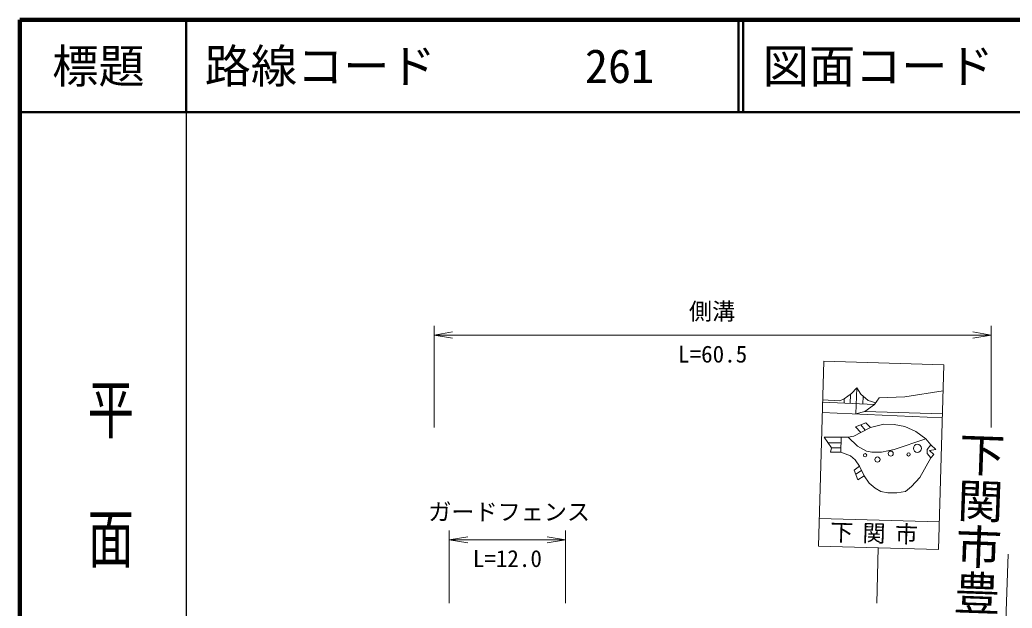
# Model space of a CAD drawing. Units: millimetres, scale not verified. Extents: x 40000 to 680000, y 20000 to 380000.
# Drawn here: x 40000 to 147372, y 316357 to 380000 of the extents above; entities that cross this region are included whole.
import ezdxf
from ezdxf.enums import TextEntityAlignment as Align

# ---------------------------------------------------------------- set-up
doc = ezdxf.new("R2010")
doc.units = ezdxf.units.MM
doc.header["$LTSCALE"] = 1000
doc.linetypes.add('CHAIN', pattern=[18.5, 12, -1.5, 3.5, -1.5])
for name, color, linetype, lineweight in [('M-BMK', 2, 'CHAIN', 13), ('M-STR-HTXT', 7, 'Continuous', 13), ('M-STR-STRC', 7, 'Continuous', 13), ('M-TTL', 2, 'Continuous', 140), ('M-TTL-BAND', 7, 'Continuous', 25), ('M-TTL-LINE', 7, 'Continuous', 50)]:
    doc.layers.add(name, color=color, linetype=linetype, lineweight=lineweight)
doc.layers.add('M-BMK-HTXT', color=7, linetype='Continuous')
doc.layers.add('M-TTL-TXT', color=7, linetype='Continuous')
doc.styles.add('@ＭＳ ゴシック', font='')
doc.styles.add('ＭＳ ゴシック', font='')
doc.styles.get('@ＭＳ ゴシック').set_extended_font_data('@MS Gothic')
doc.styles.get('ＭＳ ゴシック').set_extended_font_data('MS Gothic')

# ---------------------------------------------------------------- blocks, each defined once
blk = doc.blocks.new('open_arrow')
at = {"color": 0, "linetype": 'Continuous', "lineweight": -2}
blk.add_lwpolyline([(7.5, 1.25), (0, 0), (7.5, -1.25)], dxfattribs=at)

msp = doc.modelspace()

# ---------------------------------------------------------------- linework, layer by layer
at = {"layer": 'M-BMK'}
msp.add_line((146949, 322209), (144897, 265714), dxfattribs=at)
at = {"layer": 'M-STR-HTXT'}
for p, q in [((84814, 335899), (84814, 346899)), ((145114, 335899), (145114, 346899)), ((84814, 345899), (145114, 345899)), ((86457, 316881), (86457, 324742)), ((99044, 316881), (99044, 324742)), ((86457, 323742), (99044, 323742))]:
    msp.add_line(p, q, dxfattribs=at)
at = {"layer": 'M-STR-STRC'}
for p, q in [((126411, 323071), (126978, 343062)), ((126978, 343062), (139973, 342694)), ((139406, 322702), (139973, 342694)), ((129894, 339485), (129861, 338502)), ((130470, 337375), (130582, 340185)), ((126853, 338644), (132467, 338378)), ((129211, 339017), (129188, 338534)), ((131267, 339288), (131231, 338437)), ((126822, 337540), (139810, 336954)), ((131456, 335605), (130994, 336187)), ((128854, 334248), (127444, 334238)), ((127808, 333699), (128853, 333699)), ((130450, 330861), (131077, 331261)), ((139491, 325701), (126496, 326069)), ((139406, 322702), (126411, 323071)), ((132885, 322887), (132715, 316889))]:
    msp.add_line(p, q, dxfattribs=at)
for points in [[(132605, 338564), (131797, 338830), (131003, 339515), (130582, 340185), (130006, 339562), (129211, 339017), (128728, 338799), (126859, 338876)], [(131439, 337646), (132467, 338378), (132997, 339095), (135754, 339219), (139893, 339858)], [(130470, 337375), (131439, 337646), (139822, 337381)], [(127025, 334860), (129622, 334850), (130650, 333873), (131626, 333344), (132187, 333219), (133246, 333219), (134617, 333531), (138034, 334663), (136944, 335473), (135760, 335992), (134617, 336241), (133475, 336252), (132031, 335899), (130993, 335369), (130224, 334974), (129622, 334850)], [(130993, 335369), (130432, 335961), (131543, 336407), (132031, 335899)], [(127025, 334860), (127808, 333699), (127725, 333214), (128851, 333214), (128856, 334853)], [(131370, 330686), (131911, 329886), (132534, 329326), (133178, 328993), (133915, 328827), (134912, 328817), (135816, 328993), (136480, 329502), (137373, 330499), (138578, 332607), (138194, 333075), (138194, 333521), (138589, 334010), (138034, 334663)], [(138589, 334010), (139118, 333532), (138422, 333418), (138890, 332992), (138578, 332607)], [(128851, 333214), (129885, 332836), (130394, 332400), (130841, 331725), (131370, 330686), (130685, 330250), (130290, 331278), (130841, 331725)]]:
    msp.add_lwpolyline(points, dxfattribs=at)
for centre, radius in [((137121, 333646), 436), ((131464, 332905), 176), ((134234, 333079), 272), ((136159, 332989), 180), ((132801, 332435), 279)]:
    msp.add_circle(centre, radius, dxfattribs=at)
at = {"layer": 'M-TTL'}
for p, q in [((40000, 380000), (40000, 20000)), ((680000, 380000), (40000, 380000))]:
    msp.add_line(p, q, dxfattribs=at)
at = {"layer": 'M-TTL-BAND'}
msp.add_line((58000, 370000), (58000, 20000), dxfattribs=at)
at = {"layer": 'M-TTL-LINE'}
for p, q in [((58000, 380000), (58000, 370000)), ((117750, 380000), (117750, 370000)), ((118250, 380000), (118250, 370000)), ((40000, 370000), (680000, 370000))]:
    msp.add_line(p, q, dxfattribs=at)

# ---------------------------------------------------------------- block references
at = {"layer": 'M-STR-HTXT', "xscale": 267, "yscale": 267}
for p in [(84814, 345899), (86457, 323742)]:
    msp.add_blockref('open_arrow', p, dxfattribs=at)
at = {"layer": 'M-STR-HTXT', "xscale": 267, "yscale": 267, "rotation": 180}
for p in [(145114, 345899), (99044, 323742)]:
    msp.add_blockref('open_arrow', p, dxfattribs=at)

# ---------------------------------------------------------------- texts
at = {"layer": 'M-BMK-HTXT', "style": '@ＭＳ ゴシック'}
msp.add_text('下関市豊浦町', height=3666, rotation=267.92, dxfattribs=at).set_placement((143611, 320511), align=Align.MIDDLE_CENTER)
at = {"layer": 'M-STR-HTXT', "style": 'ＭＳ ゴシック'}
for s, p in [('側溝', (114901, 347002)), ('L=60.5', (114964, 342375)), ('ガードフェンス', (92950, 325306)), ('L=12.0', (92750, 320259))]:
    msp.add_text(s, height=1833, dxfattribs=at).set_placement(p, align=Align.BOTTOM_CENTER)
at = {"layer": 'M-STR-STRC', "insert": (132927, 324348), "char_height": 1833, "attachment_point": 5, "rotation": 358.375, "style": 'ＭＳ ゴシック'}
msp.add_mtext('\\T1.4;下関市', dxfattribs=at)
at = {"layer": 'M-TTL-BAND', "style": '@ＭＳ ゴシック', "width": 1.4}
msp.add_text('平  面  図', height=3666, rotation=270, dxfattribs=at).set_placement((49777, 306475), align=Align.MIDDLE_RIGHT)
at = {"layer": 'M-TTL-TXT', "style": 'ＭＳ ゴシック'}
msp.add_text('標題', height=3666, dxfattribs=at).set_placement((48500, 375000), align=Align.MIDDLE_CENTER)
for s, p in [('路線コード', (60000, 375000)), ('図面コード', (120380, 375000)), ('261', (101142, 375000))]:
    msp.add_text(s, height=3666, dxfattribs=at).set_placement(p, align=Align.MIDDLE_LEFT)

doc.saveas('drawing.dxf')
